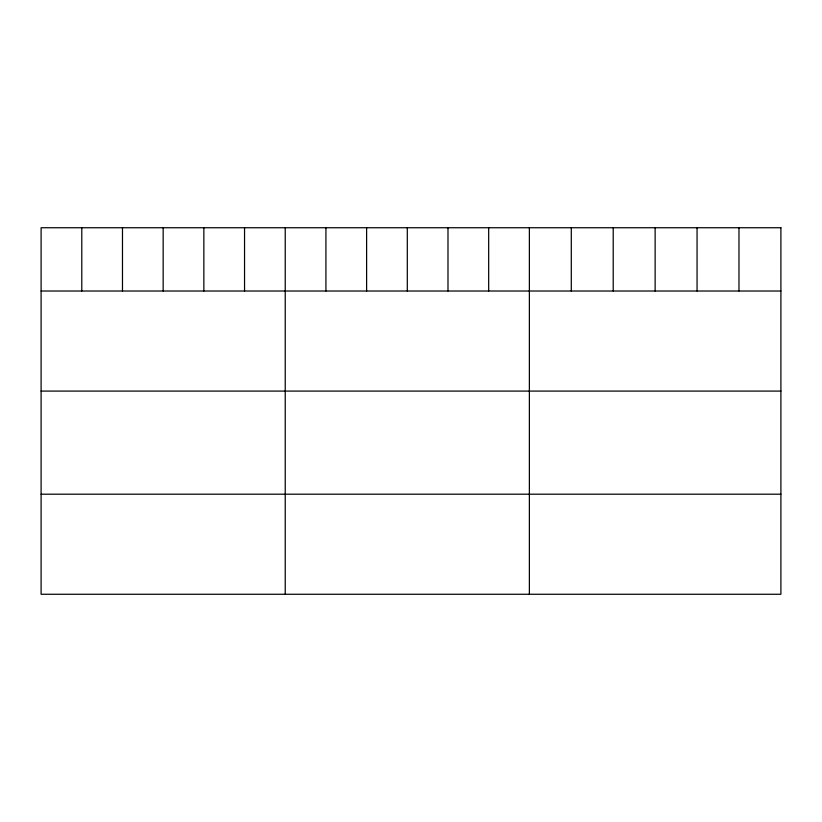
<?xml version="1.0" encoding="UTF-8"?>
<svg xmlns="http://www.w3.org/2000/svg" width="822" height="822" viewBox="0 0 822 822"><rect width="100%" height="100%" fill="white"/><g stroke="black" fill="none" stroke-linecap="round" stroke-linejoin="round"><path stroke-width="1.23" d="M41.1 291.019L780.9 291.019M41.1 391.087L780.9 391.087M41.1 494.197L780.9 494.197M738.978 227.735L738.978 291.019M697.056 227.735L697.056 291.019M655.134 227.735L655.134 291.019M613.212 227.735L613.212 291.019M571.29 227.735L571.29 291.019M529.368 227.735L529.368 594.265M488.679 227.735L488.679 291.019M447.99 227.735L447.99 291.019M407.301 227.735L407.301 291.019M366.612 227.735L366.612 291.019M325.923 227.735L325.923 291.019M285.234 227.735L285.234 594.265M244.545 227.735L244.545 291.019M203.856 227.735L203.856 291.019M163.167 227.735L163.167 291.019M122.478 227.735L122.478 291.019M81.789 227.735L81.789 291.019M780.9 227.735L41.1 227.735L41.1 594.265L780.9 594.265L780.9 227.735"/></g></svg>
